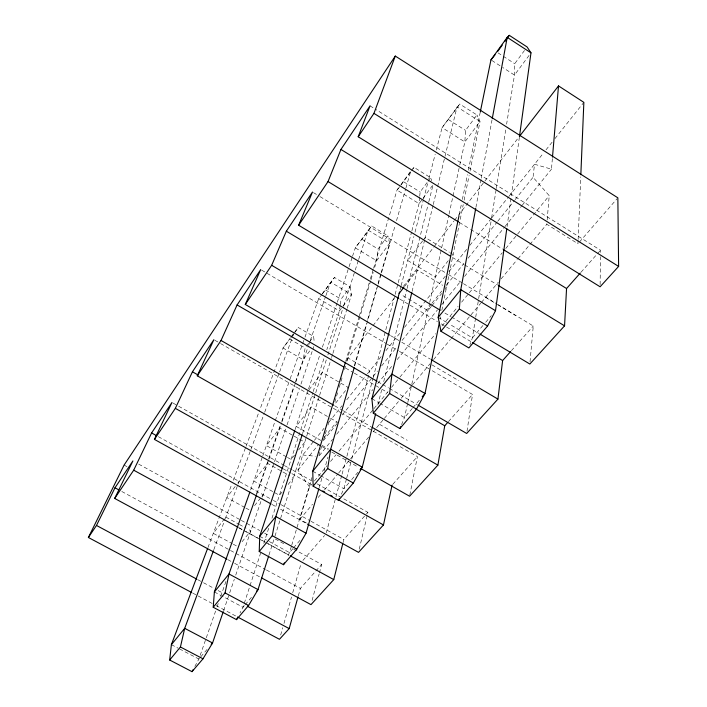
<?xml version="1.0" encoding="UTF-8"?>
<svg xmlns="http://www.w3.org/2000/svg" width="707" height="707" viewBox="0 0 707 707"><rect width="100%" height="100%" fill="white"/><g stroke="black" fill="none" stroke-linecap="round" stroke-linejoin="round"><path stroke-width="0.53" stroke-dasharray="3.54 2.65" d="M600.128 284.629L600.464 256.685M600.508 252.39L600.535 250.243L375.638 109.373M524.488 50.471L514.731 63.701L514.475 75.083L506.619 124.149M578.096 240.46L577.964 243.747L546.803 224.269L547.085 220.973M578.14 239.364L580.747 176.891M436.29 150.017L442.087 127.605L459.727 104.017L476.933 114.958L465.551 130.397L464.844 141.948L459.656 165.632M547.174 219.868L549.224 195.671L533.06 177.28L534.501 164.236L551.469 169.185L552.397 158.227M530.029 361.851L533.272 326.033L497.419 304.275M419.64 197.28L419.048 203.643L411.73 231.401M419.746 196.219L420.135 191.986L427.567 181.911M352.537 256.243L355.303 247.883L371.679 225.984L387.834 235.793L378.068 249.023L376.663 260.742L374.454 268.147M507.087 226.576L519.406 136.981M340.173 305.592L339.413 310.921L326.811 349.665M340.323 304.523L341.083 299.185L350.195 286.83L334.491 277.489L321.172 295.181M467 431.297L472.532 394.471L431.685 370.388M475.537 318.23L472.391 337.858L469.916 344.901M475.714 317.143L478.506 299.697M478.674 298.61L491.427 219.011M491.604 217.924L496.146 189.573M496.314 188.477L505.92 128.515M475.926 207.372L481.105 179.216M481.299 178.137L492.063 119.66M409.804 495.156L417.404 456.589L342.868 413.781M440.09 319.007L440.523 316.842M441.84 310.364L463.235 204.588M464.101 200.267L469.13 175.442M469.996 171.129L480.044 121.471L476.933 114.958M459.258 214.592L461.468 203.775M462.36 199.454L467.46 174.567M468.343 170.237L480.318 111.812M407.55 403.6L404.492 417.598L401.558 424.58M407.789 402.522L411.562 385.297M411.801 384.219L429.485 303.462M429.715 302.384L448.812 215.167M449.051 214.088L459.426 166.711M359.262 549.206L367.896 512.354L341.967 497.816M412.075 291.478L424.624 239.956M424.889 238.886L432.993 205.613M433.258 204.544L444.765 157.316M445.021 156.247L457.049 106.872L480.044 121.471L464.844 141.948L442.087 127.605L459.727 104.017M343.028 542.649L343.823 539.485L365.713 514.829M377.83 405.129L381.586 390.149M383.733 381.586L406.799 289.578M407.064 288.509L428.53 202.918M428.796 201.849L433.091 184.73L422.238 199.339M400.082 289.843L400.913 286.635M401.187 285.575L413.904 236.474M415.009 232.205L423.299 200.187M423.573 199.118L428.548 179.905M428.822 178.836L435.185 154.294M346.439 479.134L343.902 488.749L341.198 494.555M346.713 478.065L351.503 459.912M351.786 458.852L372.889 378.758M373.172 377.697L394.851 295.473M395.125 294.404L397.944 283.728M398.227 282.659L411.456 232.47M312.114 600.402L319.131 573.969M319.414 572.917L321.658 564.46L291.655 548.005M326.281 532.769L341.781 475.219M342.073 474.15L369.911 370.76L347.985 357.963L394.55 297.797M298.336 595.815L300.404 588.41L321.658 564.46M280.661 635.063L282.773 627.666M283.975 623.433L291.514 596.991M292.716 592.758L301.155 563.152M319.157 487.706L321.906 478.179M324.045 470.774L328.013 457.014M354.26 365.996L366.473 323.656M367.693 319.423L376.849 287.669M378.068 283.436L380.817 273.909M381.126 272.858L389.672 243.217L387.834 235.793M354.755 365.652L377.918 285.221M378.227 284.161L395.293 224.906M396.512 220.672L405.65 188.919M405.951 187.859L410.829 170.926L399.526 186.595M345.705 361.312L359.006 316.913M359.324 315.861L369.142 283.092M370.406 278.867L373.261 269.349M373.579 268.298L397.016 190.077L398.898 187.461M291.408 546.272L289.508 552.618L287.183 557.266M291.726 545.221L311.928 477.534M346.669 361.206L370.662 280.829M370.981 279.778L373.19 272.372M306.396 522.986L299.865 519.371L309.525 486.973L311.628 484.419M318.91 455.485L322.038 445.003M323.603 439.754L326.413 430.324M327.977 425.075L329.851 418.783M334.853 402.009L337.981 391.519M339.236 387.33L342.365 376.84M344.548 369.505L345.803 365.307M347.049 361.109L347.985 357.963M309.525 486.973L297.965 470.111L302.72 455.016L313.731 441.212M268.996 554.96L274.661 537.108M274.988 536.056L306.281 437.368M306.608 436.316L319.264 396.424M319.591 395.372L331.238 358.626M331.574 357.574L332.573 354.428M332.909 353.376L346.89 309.277M347.217 308.225L351.547 294.58L350.195 286.83M302.534 433.665L315.375 393.808M315.711 392.756L326.528 359.183M327.88 354.985L343.425 306.732M343.77 305.68L354.923 271.064M355.259 270.012L358.299 260.565M358.635 259.522L368.1 230.146L389.672 243.217L376.663 260.742L355.303 247.883L371.679 225.984M260.706 552.803L242.996 607.251L239.991 612.969M263.773 543.374L268.89 527.669M271.956 518.249L312.839 392.597M313.183 391.545L324.76 355.948M295.04 429.715L308.208 390.008M308.552 388.956L319.979 354.472M322.401 347.155L336.947 303.268M337.292 302.225L348.728 267.732M349.072 266.689L352.192 257.286M223.606 610.636L229.307 593.933M229.669 592.89L234.3 579.316M235.731 575.144L262.111 497.896M262.465 496.853L286.715 425.87M287.069 424.827L299.547 388.293M300.979 384.122L313.811 346.545M215.608 611.06L198.888 659.048L194.655 666.798M217.058 606.889L218.516 602.717M220.699 596.461L226.152 580.818M256.323 494.246L268.315 459.824M268.678 458.781L280.308 425.402M281.766 421.231L294.121 385.766M295.579 381.594L303.215 359.695L305.115 347.968L289.967 339.166L283.047 348.012L260.096 409M256.941 493.716L268.554 460.363M268.916 459.32L281.616 422.839M281.978 421.796L295.402 383.229M295.765 382.187L308.464 345.705M308.826 344.663L309.913 341.543M310.276 340.5L325.512 296.719M325.874 295.676L330.593 282.128L351.547 294.58L341.967 307.483M250.614 490.022L262.447 456.74M262.818 455.706L289.808 379.783M290.179 378.749L304.602 338.185M304.973 337.142L318.663 298.663L320.545 296.056M213.797 549.737L224.897 519.751M225.277 518.717L250.543 450.474M250.923 449.44L264.321 413.25M264.701 412.216L279.247 372.925M279.627 371.891L292.645 336.735M293.025 335.701L293.794 333.633M207.964 547.501L231.693 484.454M233.248 480.318L245.7 447.239M246.089 446.205L259.708 410.033M290.471 337.734L283.047 348.012L303.215 359.695L310.126 350.38M291.09 336.877L292.937 334.314M291.257 337.372L293.847 333.792M294.492 332.9L298.363 327.535L313.608 336.444L314.297 342.453M322.392 293.918L334.491 277.489M400.966 185.093L410.935 171.607M411.554 170.758L414.002 167.365L430.66 177.713L431.703 180.718M306.423 346.191L309.03 342.648M309.684 341.764L313.608 336.444M428.186 181.072L430.66 177.713M341.331 308.34L339.413 310.921L318.663 298.663L321.765 294.704M421.602 200.205L419.048 203.643L397.016 190.077L400.303 185.923M529.075 55.42L514.475 75.083L502.721 67.483M235.21 486.478L226.77 497.542L244.878 507.511M237.799 483.075L239.099 481.379M309.047 389.734L322.268 372.403L348.1 387.356L335.277 403.573M422.627 240.901L407.683 260.476L435.238 277.153L449.157 259.557M423.281 240.044L425.225 237.49L449.413 252.258M403.317 286.468L433.683 247.229M434.354 246.354L453.929 221.07M454.601 220.195L518.699 137.352M224.552 518.797L213.293 533.343L232.303 543.683M404.537 286.468L417.316 269.977L442.688 285.319M254.573 505.629L261.201 497.242M261.864 496.411L263.198 494.732M294.501 455.14L291.081 459.47L287.281 457.332M298.601 449.952L304.752 442.167L294.2 436.192M314.412 440.346L324.045 428.274M328.861 422.229L341.923 405.836M346.739 399.8L366.686 374.772M367.375 373.915L381.126 356.655M385.942 350.61L400.383 332.493M404.51 327.314L445.587 275.827M449.025 271.515L466.912 249.076M469.846 245.347L491.674 218.003M491.86 217.738L508.36 197.023M508.872 196.431L543.268 153.278M546.016 149.831L552.211 142.063M554.96 138.607L583.858 102.365M297.965 470.111L318.716 444.279M324.248 437.386L336.691 421.885M342.223 414.991L377.485 371.069M381.639 365.899L396.848 346.951M431.42 303.886L400.993 341.781L430.43 359.183M432.11 303.029L441.787 290.966M446.63 284.939L463.916 263.411M468.069 258.241L497.109 222.069M497.799 221.203L514.396 200.532M515.085 199.674L533.06 177.28M242.077 541.73L250.879 530.78L247.035 528.668M282.093 491.966L279.424 495.28L273.733 492.116M288.103 484.489L293.449 477.852L290.568 476.235M323.364 440.647L337.31 423.307M431.341 306.37L427.912 310.638L401.01 294.527M432.03 305.512L441.636 293.564M445.074 289.296L446.444 287.59L443.625 285.884M319.29 455.679L332.502 439.383M336.673 434.231L372.819 389.628M377.679 383.627L392.279 365.616M397.148 359.607L437.465 309.86M441.636 304.717L460.407 281.554M464.579 276.41L504.197 227.513M504.895 226.655L521.572 206.073M522.27 205.216L551.469 169.185M314.429 481.007L327.041 465.683M330.549 461.424L336.152 454.61M338.962 451.199L373.305 409.459M374.003 408.611L388.717 390.724M391.528 387.321L399.234 377.945M399.932 377.096L435.68 333.66M441.99 325.989L458.109 306.396M461.618 302.145L468.626 293.626M469.324 292.769L502.262 252.735M505.77 248.484L549.224 195.671M294.872 331.751L298.363 327.535M299.865 519.371L312.538 504.224M318.168 497.489L321.694 493.283M324.504 489.916L337.884 473.929M338.591 473.089L349.859 459.621M350.566 458.781L368.868 436.899M373.093 431.853L375.912 428.486M376.619 427.647L383.654 419.233M384.361 418.394L398.43 401.585M401.24 398.218L411.792 385.607M412.499 384.767L430.086 363.752M433.603 359.554L450.474 339.387M451.172 338.547L480.707 303.259M481.405 302.419L498.285 282.252M501.095 278.894L517.268 259.566M517.975 258.727L546.803 224.269M207.089 649.415L198.888 659.048L178.977 648.628M244.428 605.563L242.996 607.251L221.998 596.019M245.135 604.724L253.009 595.488M292.954 548.579L289.508 552.618L267.405 540.519M293.644 547.766L300.528 539.688M348.851 482.943L343.902 488.749L321.261 476.014M351.671 479.62L358.034 472.152M412.278 408.452L404.492 417.598L380.269 403.564M412.985 407.621L420.78 398.474M482.899 325.52L472.391 337.858L450.209 324.575M485.7 322.233L491.303 315.649M302.896 560.43L324.557 535.499M579.387 242.103L617.131 198.649M366.438 514.007L367.896 512.354M392.827 484.277L417.404 456.589M448.406 421.655L472.532 394.471M511.382 350.699L533.272 326.033M581.013 272.239L596.92 254.317M597.645 253.504L600.535 250.243M412.729 168.787L414.002 167.365M302.72 455.016L315.419 456.236M171.386 644.66L178.023 648.133M192.693 593.067L212.188 603.46M216.095 605.537L236.562 616.442M197.704 579.634L202.564 582.241M203.536 582.762L214.248 588.489M218.136 590.575L223.005 593.182M214.371 591.936L221.044 595.515M121.781 491.48L229.536 549.958M230.5 550.479L265.452 569.444M266.424 569.975L300.404 588.41M227.822 559.644L233.628 562.781M234.591 563.302L259.734 576.903M233.257 544.204L238.012 546.785M239.046 527.793L244.843 530.966M245.815 531.496L267.069 543.126M268.041 543.656L289.296 555.287M124.087 465.082L126.977 466.664M238.798 527.82L242.651 529.932M243.615 530.462L258.082 538.363M259.045 538.893L264.825 542.057M265.788 542.587L288.924 555.242M138.713 464.137L240.353 519.875M241.317 520.405L259.708 530.489M264.551 533.14L269.385 535.8M275.2 538.981L285.849 544.823M225.878 517.091L238.383 523.931M239.346 524.461L246.071 528.147M259.716 536.313L266.442 539.989M245.833 508.033L249.642 510.136M271.886 504.409L276.693 507.069M280.546 509.199L306.538 523.587M272.778 491.595L253.804 481.052L267.52 463.341L281.925 471.401M158.368 436.687L272.345 499.867M273.317 500.397L280.078 504.153M281.041 504.683L310.02 520.75M310.983 521.28L343.823 539.485M282.88 471.94L289.605 475.696M286.335 456.802L266.406 445.596L279.804 428.044L293.237 435.653M172.915 403.017L177.722 405.712M178.677 406.251L283.374 464.959M284.338 465.498L292.018 469.81M292.981 470.341L312.194 481.113M316.992 483.809L341.004 497.277M283.251 468.812L290.966 473.124M291.929 473.663L312.167 485.002M312.768 471.233L320.315 475.484M320.801 440.39L296.145 426.383L311.089 407.091L329.63 417.704M322.03 445.33L328.746 449.148M322.162 446.638L327.924 449.908M331.769 452.082L358.67 467.345M330.558 418.235L337.973 422.477M334.711 405.818L342.356 410.21M343.31 410.758L371.016 426.683M214.831 340.253L219.612 342.992M220.566 343.54L332.361 407.745M333.315 408.293L341.914 413.233M379.438 424.28L407.241 440.293M371.891 398.713L379.341 403.025M345.679 368.126L353.306 372.562M354.251 373.119L380.923 388.638M381.877 389.195L387.595 392.518M377.927 381.753L381.745 383.972M382.699 384.528L388.426 387.869M389.38 388.426L417.05 404.545M431.942 364.847L458.931 380.79M261.661 270.136L386.093 343.505M387.038 344.062L398.439 350.787M399.393 351.344L430.731 369.832M325.494 289.95L341.083 299.185M390.503 335.569L400.012 341.189M438.19 317.381L446.515 322.357M399.676 298.981L409.123 304.637M410.069 305.203L437.456 321.579M441.23 323.841L471.454 341.923M444.906 313.042L450.562 316.444M451.508 317.01L478.878 333.439M362.037 239.337L378.068 249.023M313.431 192.613L319.096 196.051M320.032 196.626L447.416 273.927M448.353 274.493L462.511 283.083M463.456 283.657L496.473 303.701M485.629 297.382L496.862 304.196M497.799 304.761L515.589 315.561M450.341 252.832L453.134 254.529M452.427 257.436L463.73 264.338M464.676 264.913L497.657 285.036M403.6 181.77L420.135 191.986M459.382 222.466L469.731 228.838M470.668 229.422L502.633 249.12M370.035 105.864L374.701 108.79M448.477 119.607L465.551 130.397M491.86 60.466L501.811 66.9M497.975 52.839L502.385 55.694M503.269 56.268L514.731 63.701"/><path stroke-width="1.06" d="M318.857 488.767L306.034 533.219L296.781 549.136L283.463 564.707L259.23 551.504L259.716 536.313L294.695 430.757M580.836 174.7L583.858 102.365L558.512 85.909L519.38 136.486M479.823 334.004L529.835 364.025L564.557 325.847L566.554 288.527L580.297 273.052M506.786 228.768L495.51 310.709L487.591 326.015L468.856 347.924L440.965 331.274L459.347 309.003L460.778 289.676L475.723 208.459M268.669 556.011L258.011 589.603L248.581 605.501L236.492 619.641L213.222 607.26L214.371 591.936L249.871 492.099M552.485 157.131L558.512 85.909M223.253 611.679L212.551 642.99L202.997 658.8L192.012 671.65L169.671 660.02L171.386 644.66L207.575 548.535M439.436 322.242L425.022 393.481L416.503 409.141L399.888 428.566L373.331 413.242L389.619 393.499L391.934 374.118L411.81 292.548M418.005 405.102L466.673 433.462L497.931 399.102L502.624 360.561L510.648 351.52M519.557 135.894L530.984 52.848L527.086 46.945L509.305 35.35L507.211 37.356L490.958 59.883L480.318 111.812M375.682 413.683L362.267 467.177L353.314 483.031L338.485 500.37L313.139 486.177L327.668 468.564L330.682 449.254L354.154 367.764M360.588 468.432L409.592 496.226L437.88 465.126L444.747 425.773L447.672 422.477M492.266 118.573L507.211 37.356L530.984 52.848M259.23 551.504L272.275 535.694L275.827 516.543L302.189 434.717M440.965 331.274L438.19 317.381L459.029 215.679M213.222 607.26L225.065 592.908L229.006 573.978L256.579 494.759M307.501 524.126L358.529 552.37L383.468 524.947L392.102 485.09M169.671 660.02L180.426 646.993L184.704 628.329L213.408 550.771M261.67 577.955L310.983 604.635L333.757 579.599L342.762 543.71M373.331 413.242L371.891 398.713L399.526 291.973M237.534 616.964L279.459 639.296L289.181 628.603L298.036 596.876M313.139 486.177L312.768 471.233L345.387 362.364M358.202 136.751L373.95 113.367L395.284 56.065L617.847 197.827L618.616 266.415L600.102 286.777L358.202 136.751L370.035 105.864L340.933 149.442L328.039 181.558L298.628 225.241L440.187 310.214M298.628 225.241L312.485 192.039L286.344 231.198L271.665 265.293L245.285 304.461L376.972 381.197M399.888 428.566L400.728 426.577M245.285 304.461L260.715 269.57L237.092 304.938L221.035 340.474L197.253 375.797L320.236 445.543M197.253 375.797L213.876 339.696L192.437 371.811L175.336 408.354L154.435 439.401L270.922 503.879M338.485 500.37L339.387 498.435M154.435 439.401L171.96 402.477L151.607 432.94L133.703 470.182L114.684 498.435L226.859 559.122M114.684 498.435L132.898 460.955L114.985 487.795L96.488 525.451L88.384 537.488L191.721 592.546M88.384 537.488L124.087 465.082L395.284 56.065M283.463 564.707L284.4 562.852M236.492 619.641L237.49 617.732M192.012 671.65L193.073 669.715M497.737 51.372L502.235 45.142M504.807 41.58L509.305 35.35M399.155 293.414L403.865 287.334M490.958 59.883L495.05 54.801M171.386 644.66L184.704 628.329L212.551 642.99L211.19 644.598M214.371 591.936L229.006 573.978L258.011 589.603L256.588 591.291M259.716 536.313L275.827 516.543L306.034 533.219M312.768 471.233L330.682 449.254L362.267 467.177L360.146 469.669M371.891 398.713L391.934 374.118L425.022 393.481L422.194 396.813M438.19 317.381L460.778 289.676L495.51 310.709M180.426 646.993L202.997 658.8M225.065 592.908L248.581 605.501M96.488 525.451L196.732 579.113M247.335 606.199L289.181 628.603M114.985 487.795L118.864 489.898M133.703 470.182L238.082 527.272M290.268 555.817L333.757 579.599M272.275 535.694L296.781 549.136M151.607 432.94L156.441 435.618M175.336 408.354L282.287 468.273M322.763 490.941L324.69 492.019M330.469 495.253L332.396 496.341M338.176 499.575L383.468 524.947M327.668 468.564L353.314 483.031M192.437 371.811L198.199 375.072M221.035 340.474L333.757 405.27M371.97 427.231L437.88 465.126M389.619 393.499L416.503 409.141M237.092 304.938L343.779 367.021M416.167 409.15L444.747 425.773M271.665 265.293L389.548 335.003M431.385 359.739L497.931 399.102M286.344 231.198L398.73 298.425M472.4 342.488L502.624 360.561M459.347 309.003L487.591 326.015M328.039 181.558L450.536 256.288M498.594 285.61L564.557 325.847M340.933 149.442L458.445 221.883M503.57 249.704L566.554 288.527M373.95 113.367L618.616 266.415"/></g></svg>
